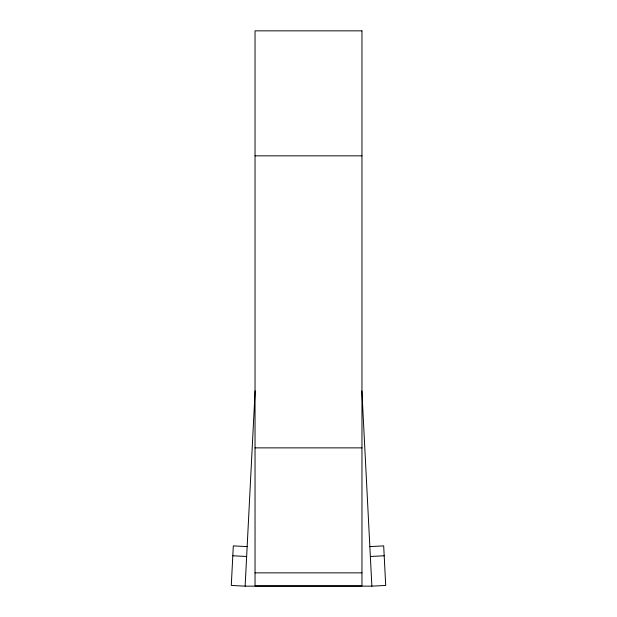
<?xml version="1.0" encoding="UTF-8"?>
<svg xmlns="http://www.w3.org/2000/svg" width="617" height="617" viewBox="0 0 617 617"><rect width="100%" height="100%" fill="white"/><g stroke="black" fill="none" stroke-linecap="round" stroke-linejoin="round"><path stroke-width="0.93" d="M247.155 546.6L233.311 545.891L231.29 585.44L245.134 586.15L255.114 390.862M369.845 546.6L383.689 545.891L385.71 585.44L371.866 586.15L245.134 586.15M370.347 556.488L384.19 555.778M255.037 155.839L361.963 155.839M255.037 447.873L361.963 447.873M255.037 572.861L361.963 572.861M232.81 555.778L246.653 556.488M361.886 390.862L371.866 586.15M361.963 30.85L255.037 30.85L255.037 585.872L361.963 585.872L361.963 30.85"/></g></svg>
